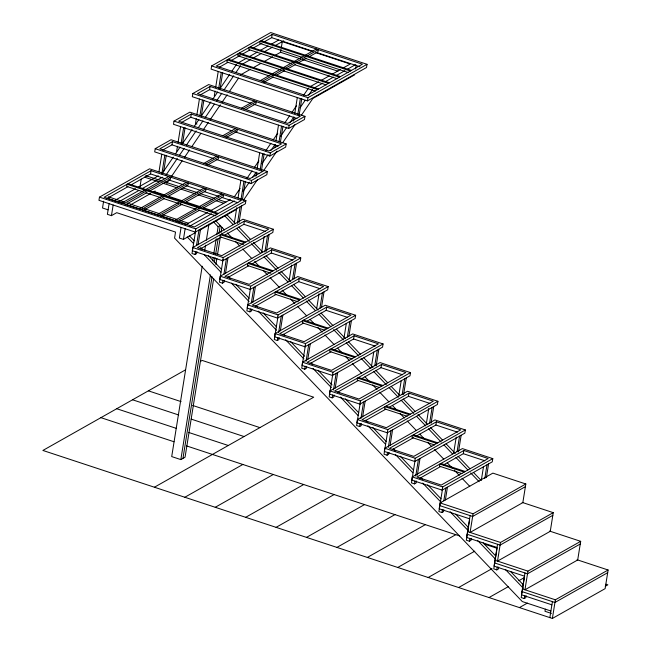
<?xml version="1.0" encoding="UTF-8"?>
<svg xmlns="http://www.w3.org/2000/svg" width="651" height="651" viewBox="0 0 651 651"><rect width="100%" height="100%" fill="white"/><g stroke="black" fill="none" stroke-linecap="round" stroke-linejoin="round"><path stroke-width="0.98" d="M99.465 197.131L98.952 200.329L195.284 232.09L245.394 203.779L245.907 200.581L149.575 168.821L99.465 197.131L195.788 228.9L245.907 200.581M103.607 201.224L102.524 208.003L108.058 209.825M109.091 203.673L107.391 214.325L111.443 215.66L116.716 212.682L175.526 232.073L174.566 238.103L522.305 601.573L550.86 610.98M111.443 215.66L113.152 205.008M139.973 186.837L141.218 179.09M130.534 185.209L150.527 173.915L151.04 170.717L241.277 200.467L194.332 226.996L104.095 197.245L151.04 170.717M155.207 148.688L154.694 151.878L251.017 183.639L266.837 174.704L267.349 171.506L171.026 139.745L155.207 148.688L251.53 180.449L267.349 171.506M158.966 171.864L161.79 154.222M164.833 155.223L161.847 173.85L173.247 157.151M163.588 171.97L166.257 155.312M174.012 121.102L173.5 124.3L269.823 156.061L285.651 147.118L286.163 143.92L189.84 112.159L174.012 121.102L270.336 152.863L286.163 143.92M162.693 150.08L171.978 144.839L172.491 141.641L262.727 171.4L250.065 178.553L159.829 148.794L172.491 141.641M176.673 151.138L177.463 146.239M178.089 142.317L180.596 126.636M181.133 143.318L183.639 127.637M182.557 143.407L185.063 127.726M192.826 93.516L192.314 96.714L288.637 128.475L304.465 119.532L304.969 116.334L208.645 84.573L192.826 93.516L289.15 125.277L304.969 116.334M181.499 122.502L190.784 117.253L191.296 114.055L281.541 143.814L268.879 150.967L178.634 121.208L191.296 114.055M196.268 118.653L195.487 123.552L197.009 124.056M196.895 114.731L199.409 99.05M181.084 227.411L179.375 238.063L183.436 239.397L195.731 232.456M199.938 115.74L202.453 100.059M201.362 115.821L203.877 100.14M183.436 239.397L185.136 228.745M211.632 65.93L211.119 69.128L307.443 100.889L366.529 67.509L367.034 64.311L270.71 32.55L211.632 65.93L307.956 97.691L367.034 64.311M200.313 94.916L209.598 89.667L210.11 86.469L300.347 116.228L287.685 123.381L197.448 93.63L210.11 86.469M214.293 95.974L215.082 91.067M215.709 87.153L218.223 71.472M192.802 247.535L192.297 250.733L222.715 260.766L272.826 232.448L273.339 229.25L242.921 219.224L192.802 247.535L223.22 257.568L273.339 229.25M195.284 232.09L195.788 228.9M195.617 230.959L192.004 253.499L195.048 254.508L196.626 253.613L196.944 251.652M218.752 88.154L221.259 72.473M220.022 89.22L222.691 72.562M195.048 254.508L195.52 251.563M196.464 245.687L198.97 230.006M198.042 244.792L200.557 229.111M202.201 266.226L171.709 456.587L180.84 459.59L185.055 457.205L213.674 278.547M204.772 250.196L205.57 245.183M206.375 240.178L208.938 224.147M180.84 459.59L210.419 274.909M212.665 260.864L213.154 257.853M213.797 253.833L216.205 238.779M216.848 234.767L218.134 226.735L220.241 225.547L218.956 233.571M182.947 458.402L212.047 276.732M214.293 262.678L215.099 257.658M215.579 254.647L218.15 238.591M215.92 264.501L216.889 258.48M217.532 254.46L220.266 237.395M221.063 232.383L221.869 227.362M220.241 276.211L219.729 279.409L250.147 289.435L300.257 261.116L300.77 257.926L270.352 247.893L220.241 276.211L250.659 286.237L300.77 257.926M222.715 260.766L223.22 257.568M223.049 259.635L219.436 282.176L222.479 283.177L224.066 282.282L224.375 280.321M222.479 283.177L222.951 280.239M223.895 274.356L226.402 258.675M225.474 273.461L227.988 257.78M238.046 197.937L240.878 180.303M234.246 223.391L236.761 207.71M240.935 199.922L243.913 181.304M237.444 223.415L240.113 206.758M242.359 200.012L245.346 181.385M239.031 222.52L241.7 205.862M263.801 42.087L271.662 37.644L272.175 34.446L362.412 64.205L306.499 95.795L216.262 66.044L272.175 34.446M224.741 235.125L243.865 224.318L244.377 221.12L268.708 229.144L221.763 255.672L197.432 247.649L244.377 221.12M251.017 183.639L251.53 180.449M255.916 176.234L256.543 172.32M257.178 168.397L259.684 152.716M260.213 169.398L262.727 153.717M261.482 170.464L264.151 153.807M274.405 55.766L280.581 52.275L281.045 49.37M281.354 47.425L282.29 41.615L312.903 51.714M269.823 156.061L270.336 152.863M247.673 304.88L247.16 308.078L277.578 318.111L327.689 289.793L328.202 286.595L297.784 276.569L247.673 304.88L278.091 314.913L328.202 286.595M250.147 289.435L250.659 286.237M250.48 288.303L246.867 310.844L249.911 311.853L251.498 310.958L251.807 308.997M274.885 147.671L275.357 144.734M275.983 140.811L278.498 125.13M249.911 311.853L250.383 308.908M251.327 303.032L253.833 287.351M252.905 302.137L255.42 286.456M279.027 141.812L281.541 126.131M261.678 252.067L264.192 236.386M280.451 141.902L282.965 126.221M264.884 252.092L267.545 235.426M266.462 251.196L269.132 234.531M288.637 128.475L289.15 125.277M252.173 263.793L271.296 252.987L271.809 249.789L296.14 257.812L249.195 284.341L224.864 276.317L271.809 249.789M293.536 121.07L294.171 117.147M294.797 113.225L297.304 97.544M297.841 114.234L300.347 98.553M299.11 115.3L301.771 98.635M307.443 100.889L307.956 97.691M275.104 333.556L274.592 336.754L305.01 346.78L355.12 318.461L355.633 315.271L325.215 305.238L275.104 333.556L305.522 343.582L355.633 315.271M277.578 318.111L278.091 314.913M277.912 316.98L274.299 339.521L277.342 340.522L278.929 339.627L279.238 337.666M277.342 340.522L277.814 337.584M278.604 332.685L281.265 316.02M280.337 330.806L282.851 315.125M289.109 280.736L291.624 265.055M292.47 279.784L294.984 264.103M294.049 278.888L296.563 263.207M279.605 292.47L298.728 281.663L299.24 278.465L323.571 286.489L276.626 313.017L252.295 304.993L299.24 278.465M302.536 362.225L302.023 365.423L332.441 375.456L382.552 347.138L383.065 343.94L352.647 333.914L302.536 362.225L332.954 372.258L383.065 343.94M305.01 346.78L305.522 343.582M305.343 345.648L301.73 368.189L304.774 369.198L306.361 368.303L306.67 366.342M304.774 369.198L305.246 366.253M306.035 361.354L308.704 344.696M307.768 359.482L310.283 343.801M316.703 308.428L319.055 293.731M355.609 69.006L356.227 65.133M319.901 308.452L322.416 292.771M321.48 307.557L323.995 291.876M307.036 321.138L326.159 310.332L326.672 307.134L351.011 315.157L304.058 341.685L279.727 333.662L326.672 307.134M329.967 390.901L329.455 394.099L359.873 404.125L409.984 375.806L410.496 372.616L380.078 362.583L329.967 390.901L360.385 400.926L410.496 372.616M332.441 375.456L332.954 372.258M332.775 374.325L329.17 396.866L332.205 397.867L333.792 396.972L334.101 395.011M332.205 397.867L332.677 394.929M333.467 390.03L336.136 373.365M335.2 388.151L337.714 372.47M343.98 338.081L346.332 323.384M347.333 337.128L349.847 321.448M348.912 336.233L351.426 320.552M334.468 349.815L353.591 339L354.103 335.81L378.443 343.834L331.489 370.362L307.158 362.338L354.103 335.81M357.399 419.57L356.886 422.768L387.304 432.801L437.415 404.483L437.928 401.285L407.51 391.259L357.399 419.57L387.817 429.603L437.928 401.285M359.873 404.125L360.385 400.926M360.206 402.993L356.602 425.534L359.637 426.543L361.224 425.648L361.533 423.687M359.637 426.543L360.109 423.598M360.898 418.699L363.567 402.041M362.631 416.827L365.146 401.146M371.412 366.757L373.764 352.053M374.764 365.797L377.279 350.116M376.188 365.886L378.858 349.221M361.899 378.483L381.022 367.677L381.535 364.479L405.874 372.502L358.921 399.03L334.59 391.007L381.535 364.479M384.831 448.246L384.318 451.436L414.736 461.469L464.847 433.151L465.359 429.961L434.941 419.928L384.831 448.246L415.248 458.271L465.359 429.961M387.304 432.801L387.817 429.603M387.483 432.646L384.033 454.211L387.068 455.212L388.655 454.317L388.972 452.355M387.068 455.212L387.54 452.274M388.33 447.375L390.999 430.71M390.071 445.496L392.577 429.815M398.843 395.426L401.195 380.729M402.196 394.473L404.71 378.792M403.62 394.555L406.289 377.897M389.331 407.16L408.454 396.345L408.966 393.155L433.306 401.179L386.36 427.707L362.021 419.683L408.966 393.155M412.262 476.914L411.749 480.113L442.167 490.138L492.278 461.828L492.791 458.63L462.373 448.604L412.262 476.914L442.68 486.948L492.791 458.63M414.736 461.469L415.248 458.271M414.915 461.323L411.465 482.879L414.508 483.888L416.087 482.993L416.404 481.032M414.508 483.888L414.972 480.943M415.761 476.044L418.43 459.386M417.34 475.149L420.009 458.491M426.275 424.102L428.781 408.421M429.627 423.142L432.142 407.461M431.052 423.231L433.721 406.566M415.891 436.316L435.885 425.022L436.398 421.824L460.737 429.847L413.792 456.375L389.453 448.352L436.398 421.824M525.821 483.986L473.074 513.794L470.087 532.437L522.834 502.629L525.821 483.986L492.872 473.122L440.125 502.922L439.181 508.781L469.599 518.814M442.167 490.138L442.68 486.948M442.501 489.015L438.896 511.556L441.939 512.557L443.518 511.662L443.836 509.7M441.939 512.557L442.403 509.619M443.819 500.798L445.862 488.055M445.406 499.903L447.44 487.16M453.706 452.77L456.221 437.09M457.059 451.818L459.573 436.137M458.483 451.9L461.152 435.242M443.323 464.993L463.325 453.69L463.829 450.5L488.169 458.524L441.223 485.052L416.884 477.028L463.829 450.5M470.112 515.616L466.612 537.457L497.03 547.483M469.623 519.644L466.328 540.224L469.371 541.225L470.95 540.338L471.267 538.377M469.371 541.225L469.843 538.287M481.292 480.462L483.49 466.743M484.808 478.526L487.005 464.806M486.387 477.631L488.584 463.911M497.543 544.293L494.044 566.126L524.462 576.159M497.055 548.321L493.759 568.901L496.803 569.902L498.381 569.007L498.699 567.045M553.252 512.654L500.505 542.462L497.519 561.105L550.266 531.297L553.252 512.654L522.183 502.409M496.803 569.902L497.274 566.964M524.975 572.961L521.475 594.802L551.893 604.828M524.641 576.013L521.191 597.569L524.234 598.57L525.813 597.683L526.13 595.722M580.684 541.331L527.937 571.139L524.95 589.782L577.697 559.974L580.684 541.331L549.615 531.086M524.234 598.57L524.706 595.632M545.326 609.157L544.985 611.289L551.438 613.421M549.851 617.612L552.406 601.638M552.382 618.45L555.368 599.807L608.115 569.999L605.129 588.642L552.382 618.45L42.885 450.451L185.421 369.906M175.526 153.807L180.083 147.118M181.792 144.612L192.053 129.565M194.332 126.221L198.897 119.532M201.175 116.187L210.867 101.979M212.576 99.473L217.703 91.954M219.989 88.609L229.673 74.393M231.959 71.057L236.516 64.368M165.899 175.2L177.3 158.486M179.578 155.141L184.143 148.452M186.422 145.116L196.114 130.9M198.392 127.555L202.949 120.874M205.228 117.53L214.35 104.152M216.628 100.807L221.763 93.288M224.042 89.944L233.733 75.736M236.012 72.391L240.569 65.702M166.762 183.379L169.04 180.034M171.319 176.69L182.15 160.813M184.428 157.469L189.563 149.942M191.842 146.597L200.964 133.227M203.242 129.883L208.369 122.364M210.078 119.849L220.339 104.803M222.048 102.297L227.183 94.777M229.461 91.433L238.583 78.055M234.401 196.765L240.105 188.408M246.941 178.382L252.075 170.855M254.354 167.51L258.911 160.83M265.754 150.796L270.881 143.269M273.168 139.932L277.725 133.243M285.138 122.372L289.695 115.691M291.974 112.346L296.539 105.657M303.374 95.624L308.509 88.105M243.018 191.418L249.292 182.223M252.71 177.21L256.128 172.198M261.832 163.832L268.098 154.637M270.954 150.462L274.942 144.612M280.638 136.254L286.912 127.059M289.76 122.876L293.747 117.025M300.021 107.83L305.148 100.311M308.574 95.29L312.561 89.439M243.311 200.427L257.56 179.53M263.256 171.172L276.944 151.113M282.64 142.756L295.18 124.365M301.454 115.17L312.854 98.456L354.681 74.816M219.241 67.265L227.98 62.325M230.6 60.844L240.211 55.416M241.96 54.432L249.821 49.989M253.312 48.011L262.052 43.072M237.973 63.033L246.794 58.045M249.447 56.547L257.389 52.056M260.042 50.558L267.984 46.075M271.516 44.081L278.579 40.085M242.896 63.879L250.773 59.428M252.523 58.435L261.279 53.488M264.778 51.51L272.655 47.059M275.283 45.578L283.69 40.826M240.862 74.719L250.57 69.226M253.223 67.728L261.165 63.245M263.81 61.747L272.639 56.759M260.367 80.586L316.28 48.988M262.394 81.253L318.306 49.663L317.965 51.787L309.233 56.727M263.801 82.4L273.412 76.964M276.032 75.483L284.764 70.552M286.513 69.559L295.253 64.628M298.744 62.651L306.605 58.208M241.554 108.172L254.215 101.019M243.58 108.839L256.242 101.686L255.9 103.818L245.777 109.539M106.186 198.962L127.921 186.682M222.748 135.75L235.402 128.597M309.949 86.77L318.705 81.831M321.334 80.342L329.211 75.89M331.839 74.409L340.595 69.462M343.215 67.973L350.222 64.018L315.776 52.658M224.774 136.425L237.428 129.272L237.094 131.396L226.117 137.597M114.373 200.695L135.473 188.774M138.11 187.276L158.331 175.851M314.018 88.105L322.839 83.116M325.492 81.619L333.434 77.135M336.087 75.638L344.908 70.65M347.561 69.152L355.503 64.661M118.425 202.03L138.647 190.605M142.162 188.619L162.384 177.194M121.737 203.063L168.682 176.535M123.763 203.73L170.708 177.202L170.367 179.334L149.502 191.125M125.163 204.878L146.898 192.598M203.934 163.336L216.596 156.183M130.721 204.772L150.788 193.437M152.529 192.444L155.15 190.971M205.96 164.003L218.622 156.85L218.28 158.982L207.311 165.183M139.379 208.881L186.324 182.353M141.405 209.549L188.351 183.021L188.009 185.153L167.144 196.936M142.805 210.696L164.54 198.417M157.021 214.692L203.966 188.172M159.047 215.367L205.993 188.839L205.651 190.963L184.786 202.754M160.447 216.514L182.182 204.227M174.663 220.51L221.609 193.982M176.69 221.177L223.635 194.657L223.293 196.781L202.428 208.572M178.089 222.333L199.824 210.045M185.478 224.929L207.457 212.511M210.094 211.014L230.316 199.588M189.539 226.263L211.518 213.845M214.155 212.356L234.376 200.931M200.093 229.99L236.736 209.28M200.394 248.877L221.259 237.086M227.826 277.554L248.69 265.763M255.257 306.222L276.122 294.431M200.418 361.427L202.184 360.434L313.717 397.208L154.417 487.225M282.689 334.891L303.553 323.108M310.12 363.567L330.993 351.776M337.56 392.236L358.424 380.453M184.835 497.258L242.856 464.464M364.991 420.912L385.856 409.121M215.253 507.284L273.274 474.498M245.671 517.317L303.691 484.531M392.423 449.581L413.287 437.789M276.089 527.343L334.109 494.557M306.507 537.376L364.527 504.59M419.854 478.257L440.719 466.466M336.925 547.401L394.945 514.615M367.343 557.435L425.363 524.649M525.398 486.647L472.65 516.455L439.694 505.591M397.761 567.46L455.781 534.674M428.179 577.494L474.774 551.169M552.829 515.323L500.082 545.123L467.125 534.259M458.597 587.528L492.001 568.648M580.261 543.992L527.513 573.8L494.557 562.936M489.015 597.553L508.358 586.624M518.904 580.668L524.177 577.681M519.433 607.586L527.343 603.111M607.692 572.668L554.945 602.468L521.988 591.604M605.235 586.315L607.871 584.826L605.975 584.199M271.662 37.644L312.944 51.258M316.785 52.519L359.979 66.768M261.197 40.647L351.442 70.406M350.384 71L260.148 41.241L259.806 43.373L302.048 57.304M304.928 58.248L348.122 72.497M280.581 52.275L300.672 58.899M302.585 59.526L337.991 71.203M250.228 46.848L340.473 76.598M339.415 77.2L249.178 47.442L248.837 49.574L291.07 63.505M294.911 64.766L337.153 78.698M239.259 53.048L329.496 82.799M328.446 83.401L238.201 53.642L237.859 55.774L281.061 70.015M282.982 70.65L326.184 84.899M228.289 59.249L318.526 89M317.468 89.594L227.232 59.843L226.89 61.975L269.132 75.898M272.012 76.851L315.206 91.091M209.598 89.667L250.879 103.281M253.76 104.233L296.954 118.474M190.784 117.253L232.065 130.867M234.946 131.811L278.148 146.06M171.978 144.839L213.251 158.445M216.132 159.397L259.334 173.646M150.527 173.915L164.923 178.659M168.764 179.928L183.167 184.672M186.048 185.625L200.443 190.369M204.284 191.638L218.687 196.382M221.568 197.334L237.884 202.713M145.702 175.624L161.936 180.978M164.801 181.922L179.131 186.642M182.947 187.903L197.269 192.631M200.134 193.575L214.464 198.295M218.28 199.556L225.921 202.079M144.546 177.129L158.868 181.857M162.693 183.118L177.015 187.838M180.84 189.099L195.162 193.819M198.026 194.763L212.348 199.491M216.173 200.752L223.814 203.267M154.173 191.524L164.776 195.015M168.633 196.285L182.125 200.736M185.983 202.013L200.443 206.782M203.34 207.734L212.014 210.59M128.092 183.68L218.329 213.438M217.279 214.033L127.035 184.274L126.693 186.406L143.017 191.793M243.865 224.318L265.388 231.414M145.897 192.737L160.301 197.489M163.173 198.433L178.537 203.503M180.457 204.137L195.813 209.199M198.693 210.151L215.977 215.847M108.253 196.789L124.487 202.144M127.352 203.088L142.634 208.125M144.538 208.751L159.821 213.788M162.685 214.732L177.007 219.46M179.871 220.404L188.473 223.236M221.43 234.083L245.769 242.107M244.711 242.709L220.372 234.677L220.038 236.809L243.433 244.524M107.098 198.295L122.372 203.332M126.196 204.593L140.518 209.313M143.383 210.257L157.713 214.985M161.529 216.246L175.851 220.966M178.716 221.91L186.357 224.432M271.296 252.987L292.82 260.083M248.861 262.76L273.2 270.783M272.142 271.377L247.811 263.354L247.47 265.486L270.865 273.2M298.728 281.663L320.251 288.759M276.293 291.428L300.632 299.452M299.574 300.046L275.243 292.022L274.901 294.154L298.296 301.869M326.159 310.332L347.691 317.428M303.724 320.105L328.063 328.128M327.005 328.722L302.674 320.699L302.333 322.831L324.792 330.236M353.591 339L375.122 346.104M331.156 348.773L355.495 356.797M354.437 357.391L330.106 349.367L329.764 351.499L352.224 358.904M381.022 367.677L402.554 374.773M358.587 377.45L382.926 385.473M381.868 386.067L357.537 378.044L357.196 380.176L379.655 387.581M408.454 396.345L429.985 403.449M386.027 406.118L410.358 414.142M409.3 414.736L384.969 406.712L384.627 408.844L407.087 416.249M435.885 425.022L457.417 432.118M413.458 434.795L437.789 442.818M436.731 443.412L412.4 435.389L412.059 437.521L434.518 444.926M463.325 453.69L484.849 460.794M440.89 463.463L465.221 471.487M464.163 472.081L439.832 464.057L439.49 466.189L461.95 473.594M148.379 390.836L181.068 401.618M192.606 405.418L259.912 427.609M132.552 399.779L178.708 414.996M191.207 419.114L244.084 436.552M440.125 502.922L473.074 513.794M577.046 559.754L608.115 569.999M116.732 408.722L176.34 428.374M188.839 432.5L228.265 445.496M467.556 531.598L500.505 542.462M100.905 417.657L173.98 441.752M186.479 445.878L459.582 535.928M484.303 544.081L496.656 548.158M494.988 560.267L527.937 571.139M522.419 588.943L555.368 599.807M226.776 214.578L235.214 223.399M238.73 227.069L250.684 239.56M253.491 242.498L262.63 252.051M266.145 255.729L278.099 268.22M280.906 271.158L290.753 281.444M293.56 284.381L305.514 296.872M308.322 299.81L318.168 310.096M320.976 313.033L332.93 325.524M336.445 329.203L345.583 338.756M348.391 341.694L360.345 354.185M363.86 357.855L372.999 367.408M375.806 370.346L387.76 382.837M391.275 386.515L399.714 395.328M403.229 399.006L415.175 411.497M417.991 414.435L427.829 424.721M430.645 427.658L442.59 440.149M446.106 443.819L455.244 453.373M458.06 456.31L470.006 468.801M473.521 472.48L480.552 479.828M224.668 215.774L233.107 224.587M236.622 228.265L249.276 241.488M251.384 243.694L260.522 253.239M264.037 256.917L276.683 270.141M278.799 272.346L287.937 281.899M291.445 285.569L303.399 298.06M306.214 300.998L315.344 310.551M318.86 314.221L330.814 326.712M333.621 329.65L343.468 339.936M346.275 342.882L358.929 356.105M361.036 358.31L370.883 368.596M373.69 371.534L386.344 384.757M389.16 387.695L398.298 397.248M401.106 400.186L413.759 413.409M416.575 416.347L425.713 425.9M428.521 428.838L441.175 442.062M443.982 444.999L452.421 453.82M455.936 457.49L467.882 469.981M470.697 472.919L479.136 481.74M216.132 221.242L224.457 229.949M227.272 232.887L232.195 238.03M235.703 241.708L239.926 246.111M242.733 249.048L251.872 258.602M254.679 261.539L259.603 266.682M263.118 270.352L267.333 274.763M270.141 277.7L279.279 287.246M282.095 290.191L287.01 295.334M290.525 299.004L294.74 303.415M297.556 306.352L306.694 315.898M310.201 319.576L315.125 324.711M317.94 327.656L322.155 332.059M324.963 334.996L334.101 344.55M337.617 348.22L342.532 353.363M345.347 356.3L349.563 360.711M352.378 363.649L361.508 373.202M365.024 376.872L369.947 382.015M372.754 384.953L376.978 389.363M379.785 392.301L388.924 401.846M392.439 405.524L397.354 410.659M400.17 413.605L404.385 418.007M407.192 420.945L416.331 430.498M419.846 434.168L424.769 439.311M427.577 442.249L431.792 446.659M434.608 449.597L443.746 459.15M447.253 462.82L452.176 467.963M454.284 470.168L459.207 475.311M462.015 478.249L469.745 486.33M213.333 221.714L218.134 226.735M189.327 235.743L194.25 240.886M200.573 247.502L202.681 249.699M208.312 255.583L221.665 269.538M227.988 276.154L230.104 278.359M235.727 284.235L249.081 298.199M256.112 305.547L257.519 307.012M263.142 312.895L276.496 326.851M283.527 334.199L284.935 335.672M290.558 341.547L304.619 356.243M310.942 362.851L312.35 364.324M317.973 370.199L332.034 384.896M338.357 391.511L339.765 392.976M345.388 398.86L358.742 412.815M365.772 420.164L367.88 422.369M372.803 427.512L386.157 441.476M393.188 448.824L395.295 451.021M400.219 456.172L413.572 470.128M420.603 477.476L422.711 479.681M427.634 484.824L440.996 498.78M455.757 514.217L468.411 527.44M483.172 542.869L495.826 556.092M510.587 571.521L523.241 584.753M187.219 236.931L193.542 243.547M204.089 254.565L220.958 272.199M231.504 283.218L249.073 301.592M258.211 311.137L276.488 330.244M285.626 339.798L303.903 358.896M313.041 368.45L331.318 387.548M340.457 397.102L358.034 415.468M367.872 425.754L385.449 444.12M395.287 454.406L412.864 472.781M422.702 483.066L440.979 502.165M450.118 511.719L468.394 530.817M477.533 540.371L495.81 559.478M505.493 569.601L523.323 588.235"/></g></svg>
